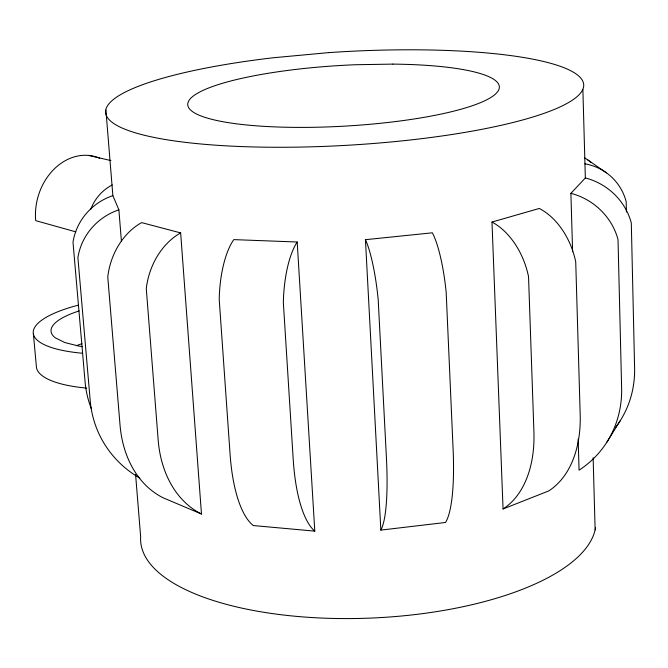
<?xml version="1.0" encoding="UTF-8"?>
<svg xmlns="http://www.w3.org/2000/svg" width="668" height="668" viewBox="0 0 668 668"><rect width="100%" height="100%" fill="white"/><g stroke="black" fill="none" stroke-linecap="round" stroke-linejoin="round"><path stroke-width="1" d="M606.903 442.124L620.129 420.873M572.618 251.727L570.889 193.336L585.343 177.964L582.88 89.562M503.062 508.974L548.645 490.972A113.794 75.133 69.5 0 0 580.191 414.619L575.732 261.965A63.051 43.52 71.9 0 0 539.276 208.458L491.99 222.043L503.062 508.974A115.723 74.373 69.8 0 0 533.916 431.77L528.538 276.669A64.161 43.128 72.1 0 0 491.99 222.043M380.852 530.108L445.531 522.468A116.065 23.589 83.1 0 0 453.121 449.664L446.182 292.492A64.712 13.794 83.7 0 0 432.38 232.806L365.438 239.687L380.852 530.108A116.457 20.349 83.2 0 0 386.396 457.288L378.197 299.698A64.938 11.899 83.8 0 0 365.438 239.687M297.193 242.008L233.808 239.62A63.911 23.271 -87.3 0 0 219.213 299.414L230.084 454.248A114.787 39.996 -86.2 0 0 253.272 525.541L314.795 531.135L297.193 242.008A64.662 21.844 -87.4 0 0 283.349 302.562L293.194 459.166A116.09 37.517 -86.4 0 0 314.795 531.135M88.552 155.419L110.913 160.571M180.652 232.898L141.633 222.619A61.456 48.196 -73.6 0 0 107.773 277.02L120.031 425.015A111.205 84.318 -70.9 0 0 163.217 497.844L201.477 514.026L180.652 232.898A62.875 48.589 -73.7 0 0 146.284 288.651L158.157 439.878A113.71 84.886 -71.1 0 0 201.477 514.026M75.826 231.863L35.688 220.632A54.701 44.355 -75 0 1 54.417 168.804A54.701 44.355 -75 0 1 99.774 158.274M587.848 159.986L606.46 172.845M105.895 110.061L112.867 195.641L118.879 209.827L121.401 241.039M33.4 334.092L36.498 367.776A96.726 29.45 -4.8 0 0 52.755 381.236A96.726 29.45 -4.8 0 0 86.673 388.1M135.579 474.43L140.656 536.855A227.88 87.591 -2.5 0 0 358.39 618.459A227.88 87.591 -2.5 0 0 595.539 527.845M578.146 439.093L579.064 470.18A113.193 102.154 37.1 0 0 621.624 387.966L618.017 239.545A62.249 57.899 35.9 0 0 570.889 193.336M593.134 457.689L595.138 529.883M626.425 212.015L626.183 201.636A59.009 54.834 -45.8 0 0 584.867 163.81M112.867 195.641A58.45 56.262 -22.7 0 0 73.004 242.208L85.078 381.862A106.763 101.043 -24.4 0 0 91.282 408.557M118.879 209.827A60.053 57.682 -22.9 0 0 77.905 257.639L90.222 400.825A109.636 103.49 -24.5 0 0 139.737 478.054M90.572 209.668A57.072 50.1 57.1 0 1 112.241 184.961M585.343 177.964A60.679 56.688 35 0 1 631.302 222.945L634.6 367.884A110.395 100.142 36.5 0 1 615.662 427.278M584.533 157.798A57.465 53.549 -46 0 1 590.98 162.433M79.091 310.954A79.275 22.954 -4.7 0 0 55.327 337.841L64.829 342.55L78.849 346.091A79.267 22.954 -4.7 0 0 82.523 346.667M78.064 305.226A97.102 28.131 -4.7 0 0 49.657 346.909A97.102 28.123 -4.7 0 0 82.623 353.255M76.386 345.707A78.966 24.04 -4.8 0 1 81.922 343.711M328.547 52.63L273.245 57.765A239.478 46.818 -3.3 0 0 169.705 140.213A239.478 46.818 -3.3 0 0 567.124 103.356A239.478 46.818 -3.3 0 0 328.547 52.63M392.918 64.111L355.576 64.729A156.02 30.402 -3.3 0 0 198.162 114.771A156.02 30.402 -3.3 0 0 456.16 110.529A156.02 30.402 -3.3 0 0 392.918 64.111"/></g></svg>
